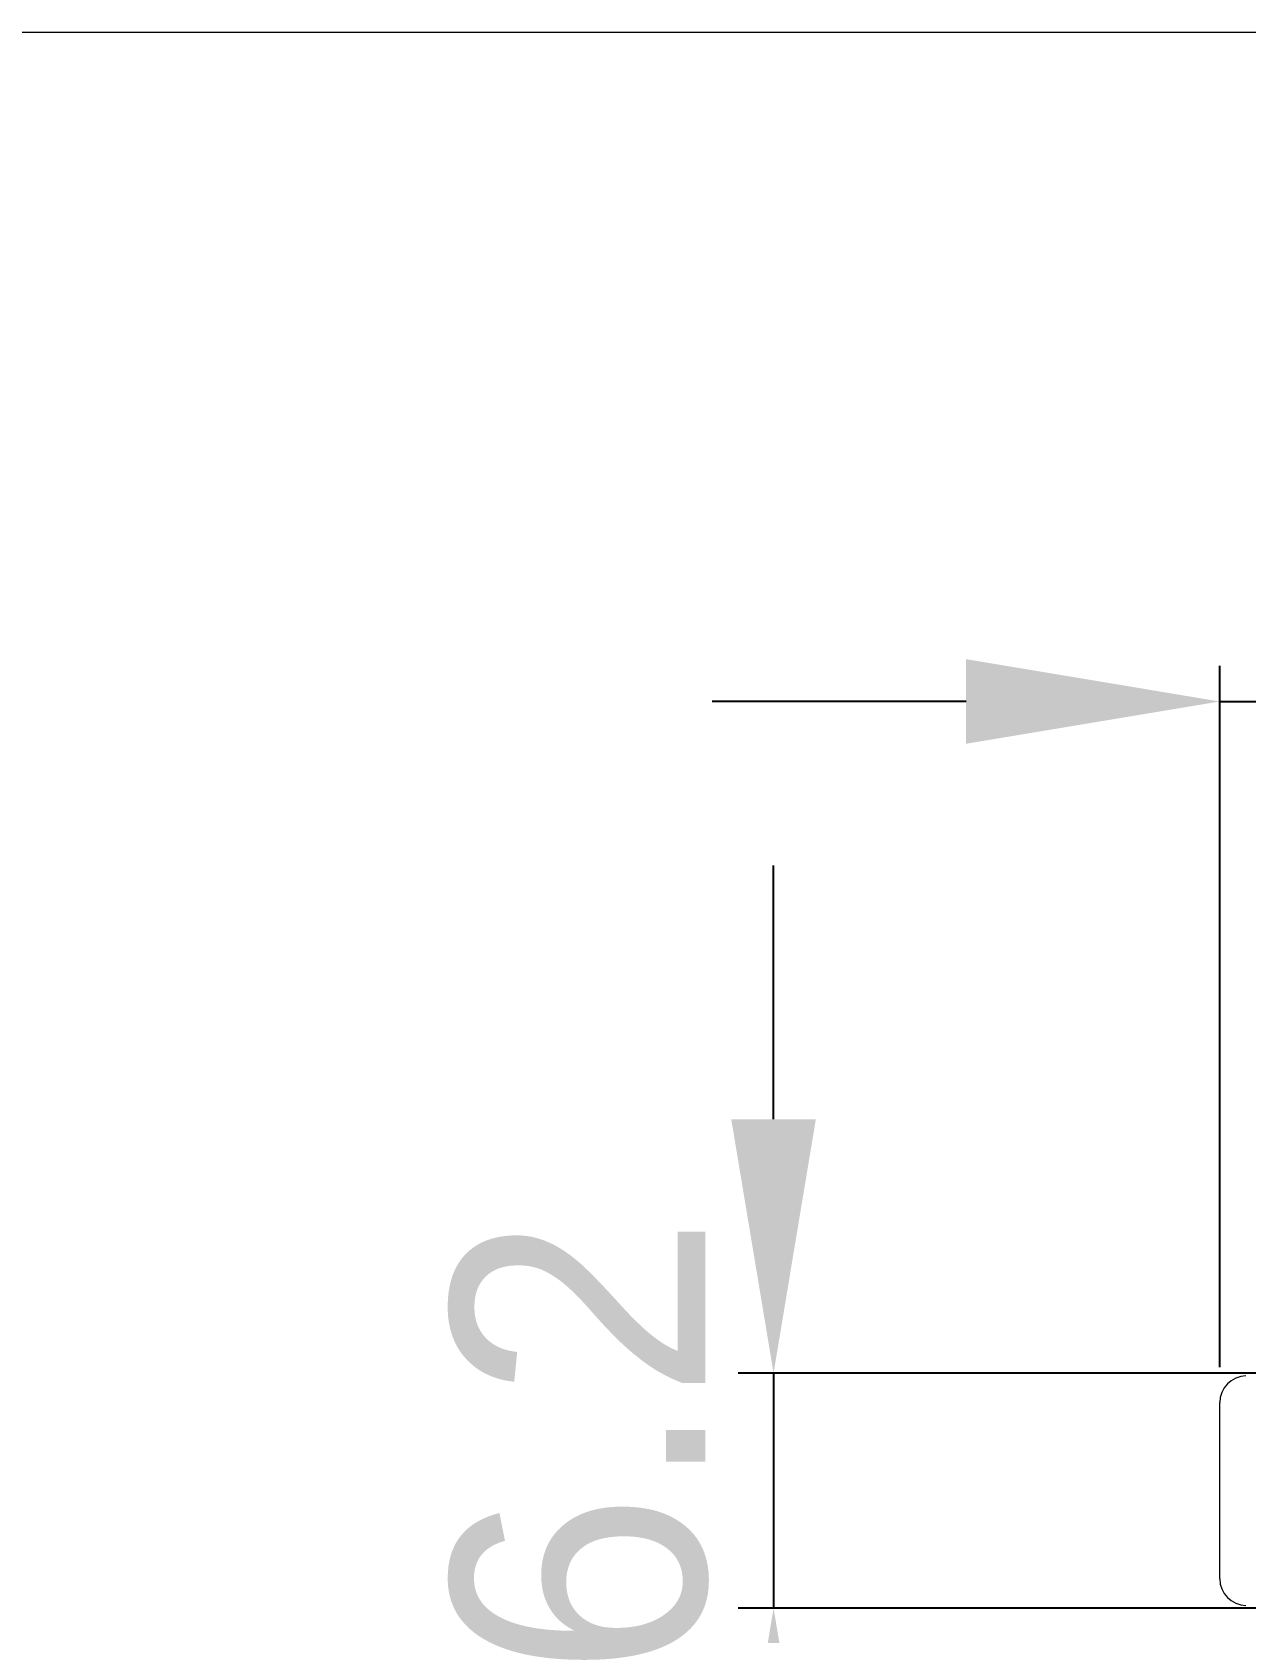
# Model space of a CAD drawing. Extents: x 8819 to 9239, y -18069 to -17475.
# Drawn here: x 8857.99 to 8881.91, y -17844.7 to -17813.17 of the extents above; entities that cross this region are included whole.
import ezdxf

# ---------------------------------------------------------------- set-up
doc = ezdxf.new("R2010")
doc.units = 0
doc.header["$MEASUREMENT"] = 0
doc.layers.get('0').update_dxf_attribs({"linetype": 'CONTINUOUS', "lineweight": 13})
doc.layers.get('DEFPOINTS').update_dxf_attribs({"linetype": 'CONTINUOUS'})
doc.layers.add('5', color=2, linetype='CONTINUOUS', lineweight=9)
doc.styles.get("Standard").update_dxf_attribs({"font": 'Gulim.ttf'})
doc.dimstyles.new('STANDARD$0', dxfattribs={"dimtxt": 3.5, "dimasz": 2.5, "dimexe": 0.7, "dimexo": 0.7, "dimgap": 0.5, "dimtad": 3, "dimdec": 4, "dimdsep": 46, "dimtxsty": 'Standard', "dimcen": 0, "dimclrd": 2, "dimclre": 2, "dimclrt": 4, "dimadec": 0, "dimazin": 0, "dimtp": 0.2, "dimtm": 0.1, "dimtfac": 0.5, "dimtdec": 4, "dimtmove": 1, "dimatfit": 3, "dimfxl": 0, "dimtolj": 1, "dimarcsym": 0})

# ---------------------------------------------------------------- blocks, each defined once
blk = doc.blocks.new('*D69')
at = {"layer": '5', "color": 2, "lineweight": -2}
for p, q in [((8872.602, -17834.585), (8872.602, -17829.585)), ((8884.443, -17839.585), (8871.902, -17839.585)), ((8872.602, -17839.585), (8872.602, -17844.216)), ((8884.443, -17844.216), (8871.902, -17844.216)), ((8872.602, -17849.216), (8872.602, -17854.216))]:
    blk.add_line(p, q, dxfattribs=at)
at = {"layer": '5', "color": 2}
for points in [[(8871.768, -17834.585), (8873.435, -17834.585), (8872.602, -17839.585)], [(8871.768, -17849.216), (8873.435, -17849.216), (8872.602, -17844.216)]]:
    blk.add_solid(points, dxfattribs=at)
at = {"layer": 'DEFPOINTS', "color": 0}
for p in [(8885.143, -17839.585), (8872.602, -17844.216), (8885.143, -17844.216)]:
    blk.add_point(p, dxfattribs=at)
at = {"layer": '5', "color": 4, "insert": (8868.792, -17841.019), "char_height": 5, "attachment_point": 5, "rotation": 90}
blk.add_mtext('\\A1;6.2', dxfattribs=at)
blk = doc.blocks.new('*D70')
at = {"layer": '5', "color": 2, "lineweight": -2}
for p, q in [((8881.393, -17839.467), (8881.393, -17825.657)), ((8885.143, -17839.467), (8885.143, -17825.657)), ((8876.393, -17826.357), (8871.393, -17826.357)), ((8881.393, -17826.357), (8885.143, -17826.357)), ((8890.143, -17826.357), (8895.143, -17826.357))]:
    blk.add_line(p, q, dxfattribs=at)
at = {"layer": '5', "color": 2}
for points in [[(8876.393, -17825.523), (8876.393, -17827.19), (8881.393, -17826.357)], [(8890.143, -17825.523), (8890.143, -17827.19), (8885.143, -17826.357)]]:
    blk.add_solid(points, dxfattribs=at)
at = {"layer": 'DEFPOINTS', "color": 0}
for p in [(8885.143, -17826.357), (8881.393, -17840.167), (8885.143, -17840.167)]:
    blk.add_point(p, dxfattribs=at)
at = {"layer": '5', "color": 4, "insert": (8896.238, -17823.297), "char_height": 5, "attachment_point": 5}
blk.add_mtext('\\A1;5', dxfattribs=at)

msp = doc.modelspace()

# ---------------------------------------------------------------- linework, layer by layer
at = {"color": 7, "linetype": 'Continuous'}
msp.add_line((8881.393, -17843.635), (8881.393, -17840.167), dxfattribs=at)
msp.add_lwpolyline([(8846.215, -17813.171), (8929.673, -17813.171), (8929.673, -17916.95), (8846.215, -17916.95)], close=True, dxfattribs=at)
for centre, start, end in [((8881.918, -17840.167), 91, 180), ((8881.918, -17843.635), 180, 269)]:
    msp.add_arc(centre, 0.525, start, end, dxfattribs=at)

# ---------------------------------------------------------------- dimensions: what is measured, and where the dimension line sits
at = {"layer": '5'}
dim = msp.add_linear_dim(base=(8885.143, -17826.357), p1=(8881.393, -17840.167), p2=(8885.143, -17840.167), dimstyle='STANDARD$0', override={"dimtxt": 5, "dimasz": 5, "dimdec": 1, "dimlfac": 1.333333, "dimzin": 9, "dimtdec": 1, "dimfxl": 1.25, "dimtfill": 1}, dxfattribs=at)
dim.commit()
dim.dimension.update_dxf_attribs({"geometry": '*D70', "text_midpoint": (8896.238, -17826.357), "dimtype": 160})
dim = msp.add_linear_dim(base=(8872.602, -17844.216), p1=(8885.143, -17839.585), p2=(8885.143, -17844.216), angle=90, dimstyle='STANDARD$0', override={"dimtxt": 5, "dimasz": 5, "dimdec": 1, "dimlfac": 1.333333, "dimzin": 9, "dimtdec": 1, "dimfxl": 1.25, "dimtfill": 1}, dxfattribs=at)
dim.commit()
dim.dimension.update_dxf_attribs({"geometry": '*D69', "text_midpoint": (8871.855, -17841.019), "dimtype": 160})

doc.saveas('drawing.dxf')
